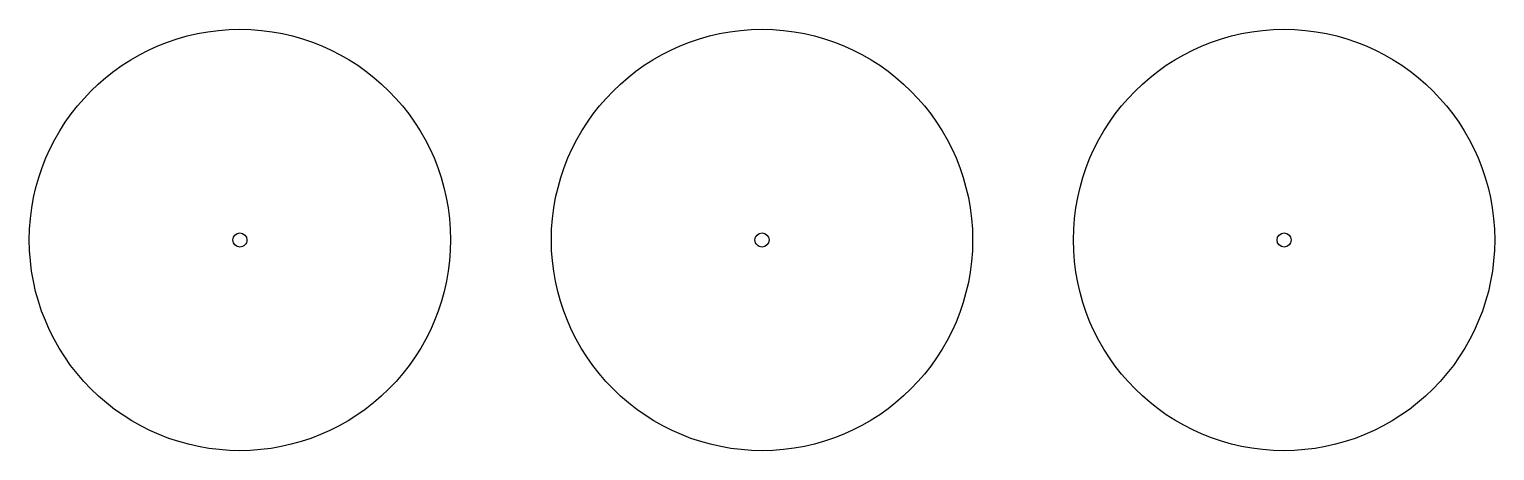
# Model space of a CAD drawing. Extents: x 0 to 207, y 0 to 60.
import ezdxf

# ---------------------------------------------------------------- set-up
doc = ezdxf.new("R2010")
doc.units = 0
doc.layers.add('Layer_1', color=7, linetype='CONTINUOUS')

msp = doc.modelspace()

# ---------------------------------------------------------------- linework, layer by layer
at = {"layer": 'Layer_1', "color": 7}
for p, q in [((30.992026, 30.000001), (30.992026, 30.000001)), ((59.760797, 30.000001), (59.760797, 30.000001)), ((104.758411, 30.000001), (104.758411, 30.000001)), ((133.527181, 30.000001), (133.527181, 30.000001)), ((178.524801, 30.000001), (178.524801, 30.000001)), ((207.293571, 30.000001), (207.293571, 30.000001))]:
    msp.add_line(p, q, dxfattribs=at)
for points in [[(0.239202, 30.000001), (0.239206, 46.436432), (13.563568, 59.76079), (30, 59.76079)], [(30, 59.76079), (46.436431, 59.76079), (59.760792, 46.436432), (59.760797, 30.000001)], [(74.00559, 30.000001), (74.005594, 46.436433), (87.329958, 59.760792), (103.766391, 59.76079)], [(103.766391, 59.76079), (120.202819, 59.760786), (133.527176, 46.436429), (133.527181, 30.000001)], [(147.771981, 30.000001), (147.771985, 46.436429), (161.096342, 59.760786), (177.532771, 59.76079)], [(177.532771, 59.76079), (193.969203, 59.760791), (207.293566, 46.436433), (207.293571, 30.000001)], [(8.955937, 8.955937), (3.374705, 14.53717), (0.239201, 22.106946), (0.239202, 30.000001)], [(29.29853, 29.29853), (29.112488, 29.484571), (29.007972, 29.736898), (29.007973, 30.000001)], [(29.007973, 30.000001), (29.007976, 30.547879), (29.452121, 30.992021), (30, 30.992021)], [(30, 29.007971), (29.736897, 29.007971), (29.484571, 29.112488), (29.29853, 29.29853)], [(30, 30.992021), (30.547878, 30.99202), (30.992022, 30.547879), (30.992026, 30.000001)], [(30.701469, 29.29853), (30.515428, 29.112488), (30.263102, 29.007971), (30, 29.007971)], [(30.992026, 30.000001), (30.992027, 29.736898), (30.88751, 29.484572), (30.701469, 29.29853)], [(59.760797, 30.000001), (59.760797, 22.106946), (56.625294, 14.53717), (51.044062, 8.955938)], [(82.722326, 8.955936), (77.141093, 14.537169), (74.005589, 22.106945), (74.00559, 30.000001)], [(103.064919, 29.298529), (102.878877, 29.48457), (102.77436, 29.736898), (102.774361, 30.000001)], [(102.774361, 30.000001), (102.774364, 30.547881), (103.218511, 30.992023), (103.766391, 30.992021)], [(103.766391, 29.007971), (103.503288, 29.00797), (103.250961, 29.112487), (103.064919, 29.298529)], [(103.766391, 30.992021), (104.314267, 30.992017), (104.758407, 30.547877), (104.758411, 30.000001)], [(133.527181, 30.000001), (133.527182, 13.563568), (120.202823, 0.239205), (103.766391, 0.239201)], [(104.758411, 30.000001), (104.758413, 29.452121), (104.314271, 29.007974), (103.766391, 29.007971)], [(177.532771, 0.239201), (161.096338, 0.239205), (147.77198, 13.563568), (147.771981, 30.000001)], [(177.532771, 29.007971), (176.984891, 29.007974), (176.540749, 29.452121), (176.540751, 30.000001)], [(176.540751, 30.000001), (176.540754, 30.547877), (176.984895, 30.992017), (177.532771, 30.992021)], [(177.532771, 30.992021), (178.080651, 30.992023), (178.524797, 30.547881), (178.524801, 30.000001)], [(178.234243, 29.298529), (178.048201, 29.112487), (177.795874, 29.00797), (177.532771, 29.007971)], [(178.524801, 30.000001), (178.524802, 29.736898), (178.420285, 29.48457), (178.234243, 29.298529)], [(207.293571, 30.000001), (207.293571, 22.106946), (204.158068, 14.537169), (198.576835, 8.955937)], [(30, 0.239201), (22.106945, 0.239201), (14.537169, 3.374705), (8.955937, 8.955937)], [(51.044062, 8.955938), (45.46283, 3.374705), (37.893054, 0.239201), (30, 0.239201)], [(103.766391, 0.239201), (95.873336, 0.2392), (88.303559, 3.374703), (82.722326, 8.955936)], [(198.576835, 8.955937), (192.995602, 3.374704), (185.425826, 0.2392), (177.532771, 0.239201)]]:
    msp.add_open_spline(points, degree=3, dxfattribs=at)

doc.saveas('drawing.dxf')
